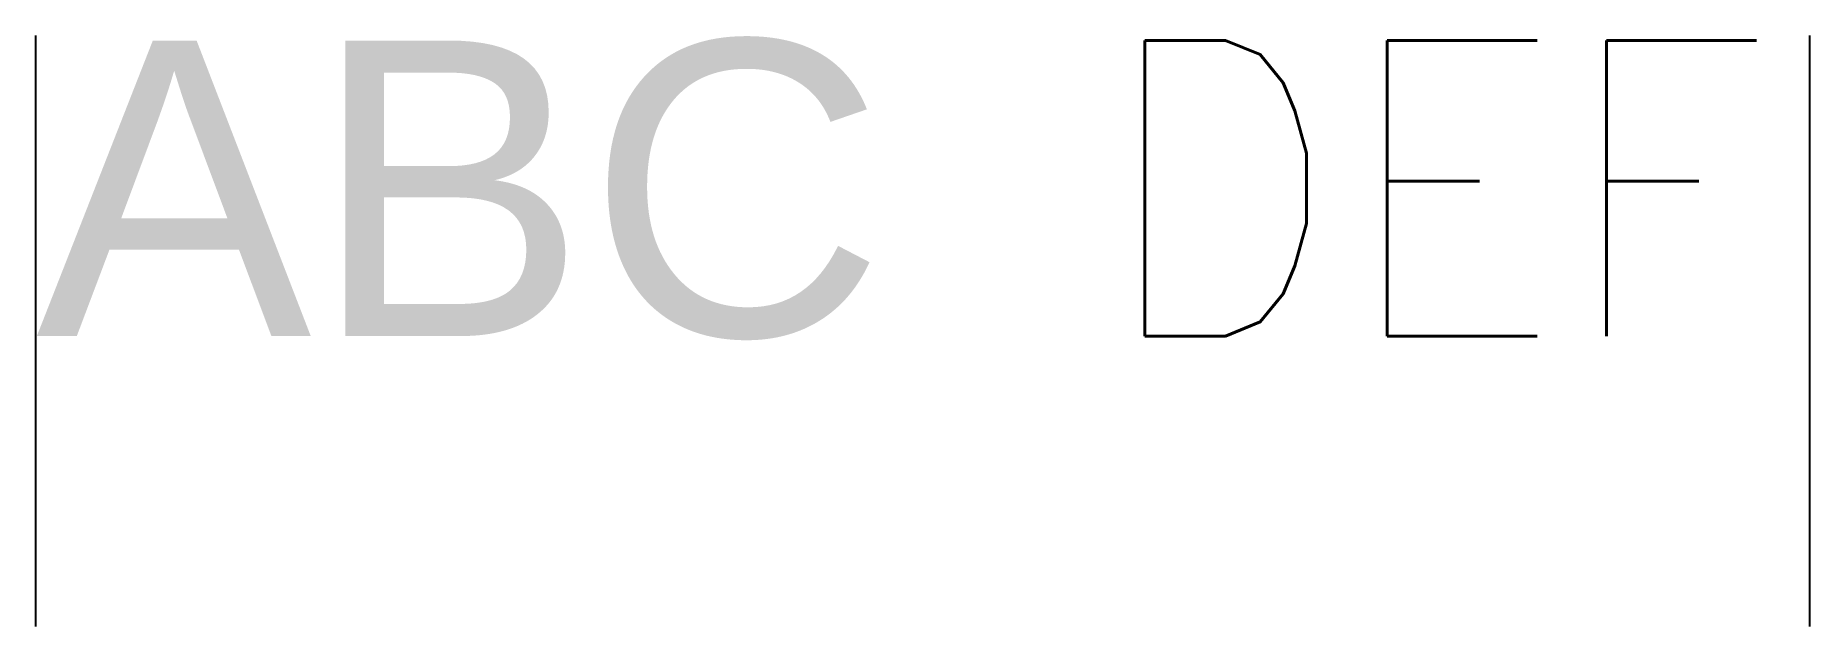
# Model space of a CAD drawing. Header units: millimetres. Extents: x 10 to 70, y 0 to 20.
import ezdxf
from ezdxf.enums import TextEntityAlignment as Align

# ---------------------------------------------------------------- set-up
doc = ezdxf.new("R2010")
doc.units = ezdxf.units.MM
doc.layers.get('0').update_dxf_attribs({"lineweight": 25})
doc.styles.add('textstyle11', font='Arial.ttf')
doc.styles.add('textstyle13', font='Standard')

msp = doc.modelspace()

# ---------------------------------------------------------------- linework, layer by layer
for p, q in [((10, 20), (10, 0)), ((70, 20), (70, 0))]:
    msp.add_line(p, q)

# ---------------------------------------------------------------- texts
for s, style, p in [('ABC', 'textstyle11', (10.02, 19.829)), ('DEF', 'textstyle13', (45.954, 19.829))]:
    msp.add_text(s, height=10, dxfattribs=dict(style=style)).set_placement(p, align=Align.TOP_LEFT)

doc.saveas('drawing.dxf')
